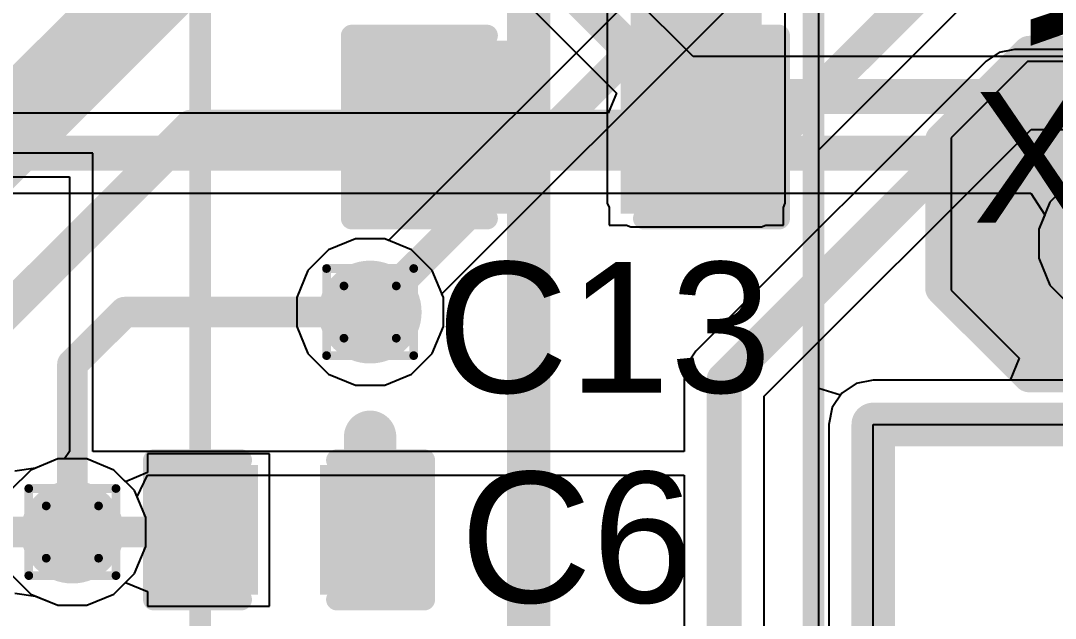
# Model space of a CAD drawing. Header units: inches. Extents: x -11 to 5433, y -4 to 5447.
# Drawn here: x 31.54 to 37.57, y 19.36 to 22.85 of the extents above; entities that cross this region are included whole.
import ezdxf

# ---------------------------------------------------------------- set-up
doc = ezdxf.new("R2010")
doc.units = ezdxf.units.IN
for name, color, linetype in [('Board_outline', 216, 'Continuous'), ('Bottom Layer', 5, 'Continuous'), ('Bottom Overlay', 54, 'Continuous'), ('Bottom Paste', 16, 'Continuous'), ('Bottom Solder', 6, 'Continuous'), ('Dimensions', 6, 'Continuous'), ('Drill Drawing', 1, 'Continuous'), ('Ground', 16, 'Continuous'), ('Mechanical 4', 56, 'Continuous'), ('Multi-Layer', 9, 'Continuous'), ('Power', 76, 'Continuous'), ('Top Layer', 1, 'Continuous'), ('Top Overlay', 2, 'Continuous'), ('Top Paste', 8, 'Continuous'), ('Top Solder', 216, 'Continuous'), ('Via Holes', 16, 'Continuous')]:
    doc.layers.add(name, color=color, linetype=linetype)
doc.styles.add('Arial', font='', dxfattribs={"height": 0.2})
doc.styles.add('Arial_Bold', font='', dxfattribs={"height": 0.2})
doc.styles.get('Arial').set_extended_font_data('Arial')
doc.styles.get('Arial_Bold').set_extended_font_data('Arial', bold=True)

# ---------------------------------------------------------------- blocks, each defined once
blk = doc.blocks.new('BL_R8812AF1_B_23')
at = {"layer": 'Bottom Overlay'}
blk.add_lwpolyline([(13.5, 8.9, 0.127, 0.127, 0), (-13.5, 8.9, 0.127, 0.127, 0)], format="xyseb", dxfattribs=at)
blk = doc.blocks.new('C___0603_40')
at = {"layer": 'Top Layer'}
for points in [[(-0.381, 0.4445), (-0.381, -0.4445), (-1.143, -0.4445), (-1.143, 0.4445)], [(1.143, 0.4445), (1.143, -0.4445), (0.381, -0.4445), (0.381, 0.4445)]]:
    blk.add_hatch(color=1, dxfattribs=at).paths.add_polyline_path(points)
at = {"layer": 'Top Paste'}
for points in [[(-0.381, 0.4445), (-0.381, -0.4445), (-1.143, -0.4445), (-1.143, 0.4445)], [(1.143, 0.4445), (1.143, -0.4445), (0.381, -0.4445), (0.381, 0.4445)]]:
    blk.add_hatch(color=8, dxfattribs=at).paths.add_polyline_path(points)
at = {"layer": 'Top Solder'}
for points in [[(-0.321, 0.5045), (-0.321, -0.5045), (-1.203, -0.5045), (-1.203, 0.5045)], [(1.203, 0.5045), (1.203, -0.5045), (0.321, -0.5045), (0.321, 0.5045)]]:
    blk.add_hatch(color=216, dxfattribs=at).paths.add_polyline_path(points)
at = {"layer": 'Top Overlay'}
for points in [[(-1.2446, -0.5334, 0.127, 0.127, 0), (-1.2446, 0.5334, 0.127, 0.127, 0)], [(-1.2446, 0.5334, 0.127, 0.127, 0), (-0.4572, 0.5334, 0.127, 0.127, 0)], [(0.4572, 0.5334, 0.127, 0.127, 0), (1.2446, 0.5334, 0.127, 0.127, 0)], [(1.2446, -0.5334, 0.127, 0.127, 0), (1.2446, 0.5334, 0.127, 0.127, 0)], [(-1.2446, -0.5334, 0.127, 0.127, 0), (-0.4572, -0.5334, 0.127, 0.127, 0)], [(0.4572, -0.5334, 0.127, 0.127, 0), (1.2446, -0.5334, 0.127, 0.127, 0)]]:
    blk.add_lwpolyline(points, format="xyseb", dxfattribs=at)
for points in [[(-1.2764, 0.5334, 0.0635, 0.0635, 1), (-1.2128, 0.5334, 0.0635, 0.0635, 1)], [(-1.2764, 0.5334, 0.0635, 0.0635, 1), (-1.2128, 0.5334, 0.0635, 0.0635, 1)], [(-0.4889, 0.5334, 0.0635, 0.0635, 1), (-0.4254, 0.5334, 0.0635, 0.0635, 1)], [(0.4254, 0.5334, 0.0635, 0.0635, 1), (0.4889, 0.5334, 0.0635, 0.0635, 1)], [(1.2128, 0.5334, 0.0635, 0.0635, 1), (1.2764, 0.5334, 0.0635, 0.0635, 1)], [(1.2128, 0.5334, 0.0635, 0.0635, 1), (1.2764, 0.5334, 0.0635, 0.0635, 1)], [(-1.2764, -0.5334, 0.0635, 0.0635, 1), (-1.2128, -0.5334, 0.0635, 0.0635, 1)], [(-1.2764, -0.5334, 0.0635, 0.0635, 1), (-1.2128, -0.5334, 0.0635, 0.0635, 1)], [(-0.4889, -0.5334, 0.0635, 0.0635, 1), (-0.4254, -0.5334, 0.0635, 0.0635, 1)], [(0.4254, -0.5334, 0.0635, 0.0635, 1), (0.4889, -0.5334, 0.0635, 0.0635, 1)], [(1.2128, -0.5334, 0.0635, 0.0635, 1), (1.2764, -0.5334, 0.0635, 0.0635, 1)], [(1.2128, -0.5334, 0.0635, 0.0635, 1), (1.2764, -0.5334, 0.0635, 0.0635, 1)]]:
    blk.add_lwpolyline(points, format="xyseb", close=True, dxfattribs=at)
blk = doc.blocks.new('T__________B_135')
at = {"layer": 'Bottom Layer'}
blk.add_hatch(color=5, dxfattribs=at).paths.add_polyline_path([(0.381, 0.762), (-0.381, 0.762), (-0.762, 0.381), (-0.762, -0.381), (-0.381, -0.762), (0.381, -0.762), (0.762, -0.381), (0.762, 0.381)])
at = {"layer": 'Bottom Paste'}
blk.add_hatch(color=16, dxfattribs=at).paths.add_polyline_path([(0.381, 0.762), (-0.381, 0.762), (-0.762, 0.381), (-0.762, -0.381), (-0.381, -0.762), (0.381, -0.762), (0.762, -0.381), (0.762, 0.381)])
at = {"layer": 'Bottom Solder'}
blk.add_hatch(color=6, dxfattribs=at).paths.add_polyline_path([(0.4318, 0.8636), (-0.4318, 0.8636), (-0.8636, 0.4318), (-0.8636, -0.4318), (-0.4318, -0.8636), (0.4318, -0.8636), (0.8636, -0.4318), (0.8636, 0.4318)])
at = {"layer": 'Bottom Overlay'}
for points in [[(-0.9398, 0.4318, 0.2, 0.2, 0), (-0.4318, 0.9398, 0.2, 0.2, 0)], [(0.4318, 0.9398, 0.2, 0.2, 0), (-0.4318, 0.9398, 0.2, 0.2, 0)], [(0.9398, 0.4318, 0.2, 0.2, 0), (0.4318, 0.9398, 0.2, 0.2, 0)], [(-0.9398, -0.4318, 0.2, 0.2, 0), (-0.9398, 0.4318, 0.2, 0.2, 0)], [(0.9398, -0.4318, 0.2, 0.2, 0), (0.9398, 0.4318, 0.2, 0.2, 0)], [(-0.4318, -0.9398, 0.2, 0.2, 0), (-0.9398, -0.4318, 0.2, 0.2, 0)], [(0.4318, -0.9398, 0.2, 0.2, 0), (0.9398, -0.4318, 0.2, 0.2, 0)], [(0.4318, -0.9398, 0.2, 0.2, 0), (-0.4318, -0.9398, 0.2, 0.2, 0)]]:
    blk.add_lwpolyline(points, format="xyseb", dxfattribs=at)
for points in [[(-0.4818, 0.9398, 0.1, 0.1, 1), (-0.3818, 0.9398, 0.1, 0.1, 1)], [(-0.4818, 0.9398, 0.1, 0.1, 1), (-0.3818, 0.9398, 0.1, 0.1, 1)], [(0.3818, 0.9398, 0.1, 0.1, 1), (0.4818, 0.9398, 0.1, 0.1, 1)], [(0.3818, 0.9398, 0.1, 0.1, 1), (0.4818, 0.9398, 0.1, 0.1, 1)], [(-0.9898, 0.4318, 0.1, 0.1, 1), (-0.8898, 0.4318, 0.1, 0.1, 1)], [(-0.9898, 0.4318, 0.1, 0.1, 1), (-0.8898, 0.4318, 0.1, 0.1, 1)], [(0.8898, 0.4318, 0.1, 0.1, 1), (0.9898, 0.4318, 0.1, 0.1, 1)], [(0.8898, 0.4318, 0.1, 0.1, 1), (0.9898, 0.4318, 0.1, 0.1, 1)], [(-0.9898, -0.4318, 0.1, 0.1, 1), (-0.8898, -0.4318, 0.1, 0.1, 1)], [(-0.9898, -0.4318, 0.1, 0.1, 1), (-0.8898, -0.4318, 0.1, 0.1, 1)], [(0.8898, -0.4318, 0.1, 0.1, 1), (0.9898, -0.4318, 0.1, 0.1, 1)], [(0.8898, -0.4318, 0.1, 0.1, 1), (0.9898, -0.4318, 0.1, 0.1, 1)], [(-0.4818, -0.9398, 0.1, 0.1, 1), (-0.3818, -0.9398, 0.1, 0.1, 1)], [(-0.4818, -0.9398, 0.1, 0.1, 1), (-0.3818, -0.9398, 0.1, 0.1, 1)], [(0.3818, -0.9398, 0.1, 0.1, 1), (0.4818, -0.9398, 0.1, 0.1, 1)], [(0.3818, -0.9398, 0.1, 0.1, 1), (0.4818, -0.9398, 0.1, 0.1, 1)]]:
    blk.add_lwpolyline(points, format="xyseb", close=True, dxfattribs=at)
blk = doc.blocks.new('C___0402_223')
at = {"layer": 'Top Layer'}
for points in [[(-0.6985, -0.3175), (-0.6985, 0.3175), (-0.2413, 0.3175), (-0.2413, -0.3175)], [(0.2413, -0.3175), (0.2413, 0.3175), (0.6985, 0.3175), (0.6985, -0.3175)]]:
    blk.add_hatch(color=1, dxfattribs=at).paths.add_polyline_path(points)
at = {"layer": 'Top Paste'}
for points in [[(-0.6985, -0.3175), (-0.6985, 0.3175), (-0.2413, 0.3175), (-0.2413, -0.3175)], [(0.2413, -0.3175), (0.2413, 0.3175), (0.6985, 0.3175), (0.6985, -0.3175)]]:
    blk.add_hatch(color=8, dxfattribs=at).paths.add_polyline_path(points)
at = {"layer": 'Top Solder'}
for points in [[(-0.7585, -0.3775), (-0.7585, 0.3775), (-0.1813, 0.3775), (-0.1813, -0.3775)], [(0.1813, -0.3775), (0.1813, 0.3775), (0.7585, 0.3775), (0.7585, -0.3775)]]:
    blk.add_hatch(color=216, dxfattribs=at).paths.add_polyline_path(points)
at = {"layer": 'Top Overlay'}
for points in [[(-0.2794, 0.4064, 0.127, 0.127, 0), (-0.7874, 0.4064, 0.127, 0.127, 0)], [(-0.7874, 0.4064, 0.127, 0.127, 0), (-0.7874, -0.4064, 0.127, 0.127, 0)], [(0.7874, 0.4064, 0.127, 0.127, 0), (0.2794, 0.4064, 0.127, 0.127, 0)], [(0.7874, 0.4064, 0.127, 0.127, 0), (0.7874, -0.4064, 0.127, 0.127, 0)], [(-0.2794, -0.4064, 0.127, 0.127, 0), (-0.7874, -0.4064, 0.127, 0.127, 0)], [(0.7874, -0.4064, 0.127, 0.127, 0), (0.2794, -0.4064, 0.127, 0.127, 0)]]:
    blk.add_lwpolyline(points, format="xyseb", dxfattribs=at)
for points in [[(-0.8191, 0.4064, 0.0635, 0.0635, 1), (-0.7556, 0.4064, 0.0635, 0.0635, 1)], [(-0.8191, 0.4064, 0.0635, 0.0635, 1), (-0.7556, 0.4064, 0.0635, 0.0635, 1)], [(-0.3111, 0.4064, 0.0635, 0.0635, 1), (-0.2477, 0.4064, 0.0635, 0.0635, 1)], [(0.2477, 0.4064, 0.0635, 0.0635, 1), (0.3111, 0.4064, 0.0635, 0.0635, 1)], [(0.7556, 0.4064, 0.0635, 0.0635, 1), (0.8191, 0.4064, 0.0635, 0.0635, 1)], [(0.7556, 0.4064, 0.0635, 0.0635, 1), (0.8191, 0.4064, 0.0635, 0.0635, 1)], [(-0.8191, -0.4064, 0.0635, 0.0635, 1), (-0.7556, -0.4064, 0.0635, 0.0635, 1)], [(-0.8191, -0.4064, 0.0635, 0.0635, 1), (-0.7556, -0.4064, 0.0635, 0.0635, 1)], [(-0.3111, -0.4064, 0.0635, 0.0635, 1), (-0.2477, -0.4064, 0.0635, 0.0635, 1)], [(0.2477, -0.4064, 0.0635, 0.0635, 1), (0.3111, -0.4064, 0.0635, 0.0635, 1)], [(0.7556, -0.4064, 0.0635, 0.0635, 1), (0.8191, -0.4064, 0.0635, 0.0635, 1)], [(0.7556, -0.4064, 0.0635, 0.0635, 1), (0.8191, -0.4064, 0.0635, 0.0635, 1)]]:
    blk.add_lwpolyline(points, format="xyseb", close=True, dxfattribs=at)

msp = doc.modelspace()

# ---------------------------------------------------------------- hatches: boundary and pattern name
at = {"layer": 'Bottom Layer'}
h = msp.add_hatch(color=5, dxfattribs=at)
edge = h.paths.add_edge_path()
edge.add_arc((33.5735, 21.1455), 0.3, 0, 360)
h = msp.add_hatch(color=5, dxfattribs=at)
edge = h.paths.add_edge_path()
edge.add_arc((31.8387, 19.8623), 0.3, 0, 360)
at = {"layer": 'Ground'}
h = msp.add_hatch(color=16, dxfattribs=at)
edge = h.paths.add_edge_path()
edge.add_arc((33.5735, 21.1455), 0.3, 0, 360)
h = msp.add_hatch(color=16, dxfattribs=at)
edge = h.paths.add_edge_path()
edge.add_arc((31.8387, 19.8623), 0.3, 0, 360)
at = {"layer": 'Power'}
h = msp.add_hatch(color=76, dxfattribs=at)
edge = h.paths.add_edge_path()
edge.add_arc((33.5735, 21.1455), 0.3, 0, 360)
h = msp.add_hatch(color=76, dxfattribs=at)
edge = h.paths.add_edge_path()
edge.add_arc((31.8387, 19.8623), 0.3, 0, 360)
at = {"layer": 'Top Layer'}
msp.add_hatch(color=1, dxfattribs=at).paths.add_polyline_path([(35.0925, 21.78), (35.8545, 21.78), (35.8545, 25.1834), (35.0925, 25.1834)])
h = msp.add_hatch(color=1, dxfattribs=at)
edge = h.paths.add_edge_path()
edge.add_arc((33.5735, 21.1455), 0.3, 0, 360)
h = msp.add_hatch(color=1, dxfattribs=at)
edge = h.paths.add_edge_path()
edge.add_arc((31.8387, 19.8623), 0.3, 0, 360)
at = {"layer": 'Via Holes'}
h = msp.add_hatch(color=7, dxfattribs=at)
edge = h.paths.add_edge_path()
edge.add_arc((33.5735, 21.1455), 0.15, 0, 360)
h = msp.add_hatch(color=7, dxfattribs=at)
edge = h.paths.add_edge_path()
edge.add_arc((31.8387, 19.8623), 0.15, 0, 360)

# ---------------------------------------------------------------- linework, layer by layer
at = {"layer": 'Board_outline'}
for points in [[(36.5052, 3.49, 0.254, 0.254, 0), (36.5052, 20.49, 0.254, 0.254, 0)], [(36.5052, 20.49, 0.254, 0.254, 0), (53.5052, 20.49, 0.254, 0.254, 0)]]:
    msp.add_lwpolyline(points, format="xyseb", dxfattribs=at)
msp.add_lwpolyline([(36.4417, 20.49, 0.127, 0.127, 1), (36.5687, 20.49, 0.127, 0.127, 1)], format="xyseb", close=True, dxfattribs=at)
msp.add_lwpolyline([(36.4417, 20.49, 0.127, 0.127, 1), (36.5687, 20.49, 0.127, 0.127, 1)], format="xyseb", close=True, dxfattribs=at)
at = {"layer": 'Bottom Layer'}
for p, q in [((36.1875, 6.7611), (36.1875, 31.8658)), ((36.1875, 22.0922), (38.5669, 24.4717)), ((37.4028, 22.606), (36.9583, 22.1615)), ((38.2918, 22.606), (37.4028, 22.606)), ((36.9583, 22.1615), (36.9583, 21.2725)), ((36.1875, 20.7002), (36.1875, 22.0922)), ((36.9583, 21.2725), (37.3549, 20.8759)), ((37.3549, 20.8759), (37.3023, 20.7489)), ((36.5052, 20.7489), (36.4061, 20.7292)), ((37.3023, 20.7489), (36.5052, 20.7489)), ((36.3145, 20.6617), (36.1875, 20.7002)), ((36.4061, 20.7292), (36.3221, 20.6731)), ((36.3221, 20.6731), (36.3145, 20.6617))]:
    msp.add_line(p, q, dxfattribs=at)
for points in [[(31.0515, 21.7843, 0.508, 0.508, 0), (37.4663, 28.1991, 0.508, 0.508, 0)], [(35.9901, 22.2245, 0.2032, 0.2032, 0), (38.4341, 24.6685, 0.2032, 0.2032, 0)], [(31.6992, 21.3915, 0.2032, 0.2032, 0), (32.5321, 22.2245, 0.2032, 0.2032, 0)], [(32.5321, 22.2245, 0.2032, 0.2032, 0), (35.9901, 22.2245, 0.2032, 0.2032, 0)], [(30.5229, 20.2153, 0.2032, 0.2032, 0), (31.6992, 21.3915, 0.2032, 0.2032, 0)], [(31.6992, 21.3915, 0.2032, 0.2032, 0), (31.6992, 21.3915, 0.2032, 0.2032, 0)], [(31.8387, 20.8405, 0.1778, 0.1778, 0), (32.1437, 21.1455, 0.1778, 0.1778, 0)], [(32.1437, 21.1455, 0.1778, 0.1778, 0), (33.5735, 21.1455, 0.1778, 0.1778, 0)], [(31.8387, 19.8623, 0.1778, 0.1778, 0), (31.8387, 20.8405, 0.1778, 0.1778, 0)]]:
    msp.add_lwpolyline(points, format="xyseb", dxfattribs=at)
for points in [[(32.4813, 22.2245, 0.1016, 0.1016, 1), (32.5829, 22.2245, 0.1016, 0.1016, 1)], [(32.4813, 22.2245, 0.1016, 0.1016, 1), (32.5829, 22.2245, 0.1016, 0.1016, 1)], [(35.9393, 22.2245, 0.1016, 0.1016, 1), (36.0409, 22.2245, 0.1016, 0.1016, 1)], [(35.9393, 22.2245, 0.1016, 0.1016, 1), (36.0409, 22.2245, 0.1016, 0.1016, 1)], [(31.6484, 21.3915, 0.1016, 0.1016, 1), (31.75, 21.3915, 0.1016, 0.1016, 1)], [(31.6484, 21.3915, 0.1016, 0.1016, 1), (31.75, 21.3915, 0.1016, 0.1016, 1)], [(31.6484, 21.3915, 0.1016, 0.1016, 1), (31.75, 21.3915, 0.1016, 0.1016, 1)], [(31.6484, 21.3915, 0.1016, 0.1016, 1), (31.75, 21.3915, 0.1016, 0.1016, 1)], [(32.0992, 21.1455, 0.0889, 0.0889, 1), (32.1882, 21.1455, 0.0889, 0.0889, 1)], [(32.0992, 21.1455, 0.0889, 0.0889, 1), (32.1882, 21.1455, 0.0889, 0.0889, 1)], [(33.5291, 21.1455, 0.0889, 0.0889, 1), (33.618, 21.1455, 0.0889, 0.0889, 1)], [(31.7943, 20.8405, 0.0889, 0.0889, 1), (31.8832, 20.8405, 0.0889, 0.0889, 1)], [(31.7943, 20.8405, 0.0889, 0.0889, 1), (31.8832, 20.8405, 0.0889, 0.0889, 1)], [(31.7943, 19.8623, 0.0889, 0.0889, 1), (31.8832, 19.8623, 0.0889, 0.0889, 1)]]:
    msp.add_lwpolyline(points, format="xyseb", close=True, dxfattribs=at)
at = {"layer": 'Dimensions'}
msp.add_lwpolyline([(32.5832, 0.9965, 0.127, 0.127, 0), (32.5832, 29.995, 0.127, 0.127, 0)], format="xyseb", dxfattribs=at)
at = {"layer": 'Drill Drawing'}
for points in [[(33.3195, 21.3995, 0.0508, 0.0508, 0), (33.8275, 21.3995, 0.0508, 0.0508, 0)], [(33.3195, 20.8915, 0.0508, 0.0508, 0), (33.3195, 21.3995, 0.0508, 0.0508, 0)], [(33.8275, 20.8915, 0.0508, 0.0508, 0), (33.8275, 21.3995, 0.0508, 0.0508, 0)], [(33.4211, 21.2979, 0.0508, 0.0508, 0), (33.7259, 21.2979, 0.0508, 0.0508, 0)], [(33.4211, 20.9931, 0.0508, 0.0508, 0), (33.4211, 21.2979, 0.0508, 0.0508, 0)], [(33.7259, 20.9931, 0.0508, 0.0508, 0), (33.7259, 21.2979, 0.0508, 0.0508, 0)], [(33.4211, 20.9931, 0.0508, 0.0508, 0), (33.7259, 20.9931, 0.0508, 0.0508, 0)], [(33.3195, 20.8915, 0.0508, 0.0508, 0), (33.8275, 20.8915, 0.0508, 0.0508, 0)], [(31.5847, 20.1163, 0.0508, 0.0508, 0), (32.0927, 20.1163, 0.0508, 0.0508, 0)], [(31.5847, 19.6083, 0.0508, 0.0508, 0), (31.5847, 20.1163, 0.0508, 0.0508, 0)], [(32.0927, 19.6083, 0.0508, 0.0508, 0), (32.0927, 20.1163, 0.0508, 0.0508, 0)], [(31.6863, 20.0147, 0.0508, 0.0508, 0), (31.9911, 20.0147, 0.0508, 0.0508, 0)], [(31.6863, 19.7099, 0.0508, 0.0508, 0), (31.6863, 20.0147, 0.0508, 0.0508, 0)], [(31.9911, 19.7099, 0.0508, 0.0508, 0), (31.9911, 20.0147, 0.0508, 0.0508, 0)], [(31.6863, 19.7099, 0.0508, 0.0508, 0), (31.9911, 19.7099, 0.0508, 0.0508, 0)], [(31.5847, 19.6083, 0.0508, 0.0508, 0), (32.0927, 19.6083, 0.0508, 0.0508, 0)]]:
    msp.add_lwpolyline(points, format="xyseb", dxfattribs=at)
for points in [[(33.3068, 21.3995, 0.0254, 0.0254, 1), (33.3322, 21.3995, 0.0254, 0.0254, 1)], [(33.3068, 21.3995, 0.0254, 0.0254, 1), (33.3322, 21.3995, 0.0254, 0.0254, 1)], [(33.8148, 21.3995, 0.0254, 0.0254, 1), (33.8402, 21.3995, 0.0254, 0.0254, 1)], [(33.8148, 21.3995, 0.0254, 0.0254, 1), (33.8402, 21.3995, 0.0254, 0.0254, 1)], [(33.4084, 21.2979, 0.0254, 0.0254, 1), (33.4338, 21.2979, 0.0254, 0.0254, 1)], [(33.4084, 21.2979, 0.0254, 0.0254, 1), (33.4338, 21.2979, 0.0254, 0.0254, 1)], [(33.7132, 21.2979, 0.0254, 0.0254, 1), (33.7386, 21.2979, 0.0254, 0.0254, 1)], [(33.7132, 21.2979, 0.0254, 0.0254, 1), (33.7386, 21.2979, 0.0254, 0.0254, 1)], [(33.4084, 20.9931, 0.0254, 0.0254, 1), (33.4338, 20.9931, 0.0254, 0.0254, 1)], [(33.4084, 20.9931, 0.0254, 0.0254, 1), (33.4338, 20.9931, 0.0254, 0.0254, 1)], [(33.7132, 20.9931, 0.0254, 0.0254, 1), (33.7386, 20.9931, 0.0254, 0.0254, 1)], [(33.7132, 20.9931, 0.0254, 0.0254, 1), (33.7386, 20.9931, 0.0254, 0.0254, 1)], [(33.3068, 20.8915, 0.0254, 0.0254, 1), (33.3322, 20.8915, 0.0254, 0.0254, 1)], [(33.3068, 20.8915, 0.0254, 0.0254, 1), (33.3322, 20.8915, 0.0254, 0.0254, 1)], [(33.8148, 20.8915, 0.0254, 0.0254, 1), (33.8402, 20.8915, 0.0254, 0.0254, 1)], [(33.8148, 20.8915, 0.0254, 0.0254, 1), (33.8402, 20.8915, 0.0254, 0.0254, 1)], [(31.572, 20.1163, 0.0254, 0.0254, 1), (31.5974, 20.1163, 0.0254, 0.0254, 1)], [(31.572, 20.1163, 0.0254, 0.0254, 1), (31.5974, 20.1163, 0.0254, 0.0254, 1)], [(32.08, 20.1163, 0.0254, 0.0254, 1), (32.1054, 20.1163, 0.0254, 0.0254, 1)], [(32.08, 20.1163, 0.0254, 0.0254, 1), (32.1054, 20.1163, 0.0254, 0.0254, 1)], [(31.6736, 20.0147, 0.0254, 0.0254, 1), (31.699, 20.0147, 0.0254, 0.0254, 1)], [(31.6736, 20.0147, 0.0254, 0.0254, 1), (31.699, 20.0147, 0.0254, 0.0254, 1)], [(31.9784, 20.0147, 0.0254, 0.0254, 1), (32.0038, 20.0147, 0.0254, 0.0254, 1)], [(31.9784, 20.0147, 0.0254, 0.0254, 1), (32.0038, 20.0147, 0.0254, 0.0254, 1)], [(31.6736, 19.7099, 0.0254, 0.0254, 1), (31.699, 19.7099, 0.0254, 0.0254, 1)], [(31.6736, 19.7099, 0.0254, 0.0254, 1), (31.699, 19.7099, 0.0254, 0.0254, 1)], [(31.9784, 19.7099, 0.0254, 0.0254, 1), (32.0038, 19.7099, 0.0254, 0.0254, 1)], [(31.9784, 19.7099, 0.0254, 0.0254, 1), (32.0038, 19.7099, 0.0254, 0.0254, 1)], [(31.572, 19.6083, 0.0254, 0.0254, 1), (31.5974, 19.6083, 0.0254, 0.0254, 1)], [(31.572, 19.6083, 0.0254, 0.0254, 1), (31.5974, 19.6083, 0.0254, 0.0254, 1)], [(32.08, 19.6083, 0.0254, 0.0254, 1), (32.1054, 19.6083, 0.0254, 0.0254, 1)], [(32.08, 19.6083, 0.0254, 0.0254, 1), (32.1054, 19.6083, 0.0254, 0.0254, 1)]]:
    msp.add_lwpolyline(points, format="xyseb", close=True, dxfattribs=at)
at = {"layer": 'Ground'}
for p, q in [((35.4558, 22.6359), (33.7865, 24.3052)), ((33.3886, 24.0438), (35.0094, 22.423)), ((41.5253, 22.6359), (35.4558, 22.6359)), ((35.0094, 22.423), (34.9608, 22.3057)), ((34.9608, 22.3057), (27.4332, 22.3057)), ((31.4733, 21.8395), (37.4225, 21.8395)), ((37.4225, 21.8395), (37.5044, 21.7125)), ((37.5044, 21.7125), (37.4698, 21.6289)), ((37.4698, 21.6289), (37.4698, 21.4591)), ((33.4886, 21.5725), (33.3316, 21.5075)), ((33.6584, 21.5725), (33.4886, 21.5725)), ((33.8154, 21.5075), (33.6584, 21.5725)), ((33.3316, 21.5075), (33.2115, 21.3874)), ((33.9355, 21.3874), (33.8154, 21.5075)), ((37.4698, 21.4591), (37.5348, 21.3021)), ((33.2115, 21.3874), (33.1465, 21.2304)), ((34.0005, 21.2304), (33.9355, 21.3874)), ((37.5348, 21.3021), (37.6549, 21.182)), ((33.1465, 21.2304), (33.1465, 21.0606)), ((34.0005, 21.0606), (34.0005, 21.2304)), ((33.1465, 21.0606), (33.2115, 20.9036)), ((33.9355, 20.9036), (34.0005, 21.0606)), ((33.2115, 20.9036), (33.3316, 20.7835)), ((33.8154, 20.7835), (33.9355, 20.9036)), ((33.3316, 20.7835), (33.4886, 20.7185)), ((33.6584, 20.7185), (33.8154, 20.7835)), ((36.5052, 20.7489), (36.4061, 20.7292)), ((50.6766, 20.7489), (36.5052, 20.7489)), ((33.4886, 20.7185), (33.6584, 20.7185)), ((36.4061, 20.7292), (36.3221, 20.6731)), ((36.3221, 20.6731), (36.2659, 20.5891)), ((36.2659, 20.5891), (36.2462, 20.49)), ((36.2462, 20.49), (36.2462, 9.0304)), ((31.7538, 20.2893), (31.5968, 20.2242)), ((31.9237, 20.2893), (31.7538, 20.2893)), ((32.0806, 20.2242), (31.9237, 20.2893)), ((31.5968, 20.2242), (31.4767, 20.1041)), ((32.2007, 20.1041), (32.0806, 20.2242)), ((32.2657, 19.9472), (32.2007, 20.1041)), ((32.2657, 19.7773), (32.2657, 19.9472)), ((32.2007, 19.6204), (32.2657, 19.7773)), ((31.4767, 19.6204), (31.5968, 19.5003)), ((32.0806, 19.5003), (32.2007, 19.6204)), ((31.5968, 19.5003), (31.7538, 19.4353)), ((31.9237, 19.4353), (32.0806, 19.5003)), ((31.7538, 19.4353), (31.9237, 19.4353))]:
    msp.add_line(p, q, dxfattribs=at)
for points in [[(33.5534, 24.2086, 0.2032, 0.2032, 0), (35.3592, 22.4028, 0.2032, 0.2032, 0)], [(35.3592, 22.4028, 0.2032, 0.2032, 0), (44.577, 22.4028, 0.2032, 0.2032, 0)], [(27.4332, 22.0726, 0.2032, 0.2032, 0), (45.1212, 22.0726, 0.2032, 0.2032, 0)]]:
    msp.add_lwpolyline(points, format="xyseb", dxfattribs=at)
msp.add_lwpolyline([(35.3084, 22.4028, 0.1016, 0.1016, 1), (35.41, 22.4028, 0.1016, 0.1016, 1)], format="xyseb", close=True, dxfattribs=at)
msp.add_lwpolyline([(35.3084, 22.4028, 0.1016, 0.1016, 1), (35.41, 22.4028, 0.1016, 0.1016, 1)], format="xyseb", close=True, dxfattribs=at)
at = {"layer": 'Mechanical 4'}
msp.add_lwpolyline([(34.4972, 11.5, 0.254, 0.254, 0), (34.4972, 28.5, 0.254, 0.254, 0)], format="xyseb", dxfattribs=at)
at = {"layer": 'Multi-Layer'}
for p, q in [((36.5052, 3.49), (36.5052, 20.49)), ((36.5052, 20.49), (53.5052, 20.49))]:
    msp.add_line(p, q, dxfattribs=at)
at = {"layer": 'Power'}
for p, q in [((42.2673, 30.1506), (33.6802, 21.5635)), ((33.9915, 21.2522), (42.5142, 29.7749)), ((37.3278, 22.6765), (37.2386, 22.6587)), ((38.1612, 22.6765), (37.3278, 22.6765)), ((37.163, 22.6082), (35.4714, 20.9166)), ((37.2386, 22.6587), (37.163, 22.6082)), ((35.8693, 20.6553), (37.4243, 22.2103)), ((37.4243, 22.2103), (45.492, 22.2103)), ((31.9585, 22.0726), (21.2937, 22.0726)), ((31.9585, 20.3322), (31.9585, 22.0726)), ((30.2975, 21.9351), (31.8211, 21.9351)), ((31.8211, 21.9351), (31.8211, 20.3322)), ((37.6549, 21.906), (37.5348, 21.7859)), ((37.5348, 21.7859), (37.4698, 21.6289)), ((37.4698, 21.6289), (37.4698, 21.4591)), ((33.4886, 21.5725), (33.3316, 21.5075)), ((33.6584, 21.5725), (33.4886, 21.5725)), ((33.6802, 21.5635), (33.6584, 21.5725)), ((33.3316, 21.5075), (33.2115, 21.3874)), ((37.4698, 21.4591), (37.5348, 21.3021)), ((33.2115, 21.3874), (33.1465, 21.2304)), ((37.5348, 21.3021), (37.6549, 21.182)), ((33.1465, 21.2304), (33.1465, 21.0606)), ((34.0005, 21.2304), (33.9915, 21.2522)), ((34.0005, 21.0606), (34.0005, 21.2304)), ((33.1465, 21.0606), (33.2115, 20.9036)), ((33.9355, 20.9036), (34.0005, 21.0606)), ((33.2115, 20.9036), (33.3316, 20.7835)), ((33.8154, 20.7835), (33.9355, 20.9036)), ((35.4714, 20.9166), (35.4209, 20.841)), ((35.4209, 20.841), (35.4031, 20.7518)), ((33.3316, 20.7835), (33.4886, 20.7185)), ((33.6584, 20.7185), (33.8154, 20.7835)), ((35.4031, 20.7518), (35.4031, 20.3322)), ((36.5052, 20.7489), (36.4061, 20.7292)), ((49.7032, 20.7489), (36.5052, 20.7489)), ((33.4886, 20.7185), (33.6584, 20.7185)), ((36.4061, 20.7292), (36.3221, 20.6731)), ((35.8693, 7.7195), (35.8693, 20.6553)), ((36.3221, 20.6731), (36.2659, 20.5891)), ((36.2659, 20.5891), (36.2462, 20.49)), ((36.2462, 20.49), (36.2462, 3.49)), ((31.8211, 20.3322), (31.7924, 20.2893)), ((35.4031, 20.3322), (31.9585, 20.3322)), ((31.7538, 20.2893), (31.5968, 20.2242)), ((31.7924, 20.2893), (31.7538, 20.2893)), ((31.5968, 20.2242), (31.4767, 20.1041)), ((32.2158, 20.0677), (32.2761, 20.1947)), ((32.2761, 20.1947), (35.4031, 20.1947)), ((35.4031, 20.1947), (35.4031, 7.8161)), ((32.2657, 19.9472), (32.2158, 20.0677)), ((32.2657, 19.7773), (32.2657, 19.9472)), ((32.2007, 19.6204), (32.2657, 19.7773)), ((31.4767, 19.6204), (31.5968, 19.5003)), ((32.0806, 19.5003), (32.2007, 19.6204)), ((31.5968, 19.5003), (31.7538, 19.4353)), ((31.9237, 19.4353), (32.0806, 19.5003)), ((31.7538, 19.4353), (31.9237, 19.4353))]:
    msp.add_line(p, q, dxfattribs=at)
for points in [[(33.5735, 21.1455, 0.1778, 0.1778, 0), (42.423, 29.995, 0.1778, 0.1778, 0)], [(35.6362, 20.7518, 0.2032, 0.2032, 0), (37.3278, 22.4434, 0.2032, 0.2032, 0)], [(37.3278, 22.4434, 0.2032, 0.2032, 0), (45.492, 22.4434, 0.2032, 0.2032, 0)], [(35.6362, 7.7195, 0.2032, 0.2032, 0), (35.6362, 20.7518, 0.2032, 0.2032, 0)]]:
    msp.add_lwpolyline(points, format="xyseb", dxfattribs=at)
for points in [[(37.277, 22.4434, 0.1016, 0.1016, 1), (37.3786, 22.4434, 0.1016, 0.1016, 1)], [(37.277, 22.4434, 0.1016, 0.1016, 1), (37.3786, 22.4434, 0.1016, 0.1016, 1)], [(33.5291, 21.1455, 0.0889, 0.0889, 1), (33.618, 21.1455, 0.0889, 0.0889, 1)], [(35.5854, 20.7518, 0.1016, 0.1016, 1), (35.687, 20.7518, 0.1016, 0.1016, 1)], [(35.5854, 20.7518, 0.1016, 0.1016, 1), (35.687, 20.7518, 0.1016, 0.1016, 1)]]:
    msp.add_lwpolyline(points, format="xyseb", close=True, dxfattribs=at)
at = {"layer": 'Top Layer'}
for p, q in [((34.9551, 25.1834), (34.9551, 21.78)), ((35.992, 21.78), (35.992, 25.1834)), ((37.6549, 21.906), (37.5348, 21.7859)), ((34.9551, 21.78), (34.9655, 21.7547)), ((35.9815, 21.7547), (35.992, 21.78)), ((37.5348, 21.7859), (37.4698, 21.6289)), ((34.9655, 21.7547), (34.9655, 21.653)), ((35.9815, 21.653), (35.9815, 21.7547)), ((34.9655, 21.653), (35.0673, 21.653)), ((35.0673, 21.653), (35.0925, 21.6425)), ((35.0925, 21.6425), (35.8545, 21.6425)), ((35.8545, 21.6425), (35.8798, 21.653)), ((35.8798, 21.653), (35.9815, 21.653)), ((37.4698, 21.6289), (37.4698, 21.4591)), ((33.4886, 21.5725), (33.3316, 21.5075)), ((33.6584, 21.5725), (33.4886, 21.5725)), ((33.8154, 21.5075), (33.6584, 21.5725)), ((33.3316, 21.5075), (33.2115, 21.3874)), ((33.9355, 21.3874), (33.8154, 21.5075)), ((37.4698, 21.4591), (37.5348, 21.3021)), ((33.2115, 21.3874), (33.1465, 21.2304)), ((34.0005, 21.2304), (33.9355, 21.3874)), ((37.5348, 21.3021), (37.6549, 21.182)), ((33.1465, 21.2304), (33.1465, 21.0606)), ((34.0005, 21.0606), (34.0005, 21.2304)), ((33.1465, 21.0606), (33.2115, 20.9036)), ((33.9355, 20.9036), (34.0005, 21.0606)), ((33.2115, 20.9036), (33.3316, 20.7835)), ((33.8154, 20.7835), (33.9355, 20.9036)), ((33.3316, 20.7835), (33.4886, 20.7185)), ((33.6584, 20.7185), (33.8154, 20.7835)), ((36.5052, 20.7489), (36.4061, 20.7292)), ((50.6766, 20.7489), (36.5052, 20.7489)), ((33.4886, 20.7185), (33.6584, 20.7185)), ((36.4061, 20.7292), (36.3221, 20.6731)), ((36.3221, 20.6731), (36.2659, 20.5891)), ((36.2659, 20.5891), (36.2462, 20.49)), ((36.2462, 20.49), (36.2462, 3.49)), ((32.9868, 20.3195), (32.2756, 20.3195)), ((32.2756, 20.3195), (32.2756, 20.2088)), ((32.9868, 19.4305), (32.9868, 20.3195)), ((31.7538, 20.2893), (31.6232, 20.2352)), ((31.9237, 20.2893), (31.7538, 20.2893)), ((32.0806, 20.2242), (31.9237, 20.2893)), ((31.6232, 20.2352), (31.5034, 20.2179)), ((32.1486, 20.1562), (32.0806, 20.2242)), ((32.2756, 20.2088), (32.1486, 20.1562)), ((32.0806, 19.5003), (32.1486, 19.5683)), ((32.1486, 19.5683), (32.2756, 19.5157)), ((31.5034, 19.5067), (31.6232, 19.4893)), ((31.6232, 19.4893), (31.7538, 19.4353)), ((31.9237, 19.4353), (32.0806, 19.5003)), ((32.2756, 19.5157), (32.2756, 19.4305)), ((31.7538, 19.4353), (31.9237, 19.4353)), ((32.2756, 19.4305), (32.9868, 19.4305))]:
    msp.add_line(p, q, dxfattribs=at)
for points in [[(33.5735, 19.875, 0.3048, 0.3048, 0), (33.5735, 20.4185, 0.3048, 0.3048, 0)], [(32.6185, 19.8623, 0.1778, 0.1778, 0), (32.6312, 19.875, 0.1778, 0.1778, 0)], [(31.0589, 19.8623, 0.1778, 0.1778, 0), (31.8387, 19.8623, 0.1778, 0.1778, 0)], [(31.8387, 19.8623, 0.1778, 0.1778, 0), (32.6185, 19.8623, 0.1778, 0.1778, 0)]]:
    msp.add_lwpolyline(points, format="xyseb", dxfattribs=at)
for points in [[(33.4973, 20.4185, 0.1524, 0.1524, 1), (33.6497, 20.4185, 0.1524, 0.1524, 1)], [(33.4973, 19.875, 0.1524, 0.1524, 1), (33.6497, 19.875, 0.1524, 0.1524, 1)], [(32.5868, 19.875, 0.0889, 0.0889, 1), (32.6757, 19.875, 0.0889, 0.0889, 1)], [(31.7943, 19.8623, 0.0889, 0.0889, 1), (31.8832, 19.8623, 0.0889, 0.0889, 1)], [(31.7943, 19.8623, 0.0889, 0.0889, 1), (31.8832, 19.8623, 0.0889, 0.0889, 1)], [(32.5741, 19.8623, 0.0889, 0.0889, 1), (32.663, 19.8623, 0.0889, 0.0889, 1)], [(32.5741, 19.8623, 0.0889, 0.0889, 1), (32.663, 19.8623, 0.0889, 0.0889, 1)]]:
    msp.add_lwpolyline(points, format="xyseb", close=True, dxfattribs=at)

# ---------------------------------------------------------------- block references
for name, p, rotation in [('BL_R8812AF1_B_23', (27.2565, 19.4659), 270), ('T__________B_135', (37.8473, 21.717), 270), ('C___0402_223', (33.1011, 19.875), 180)]:
    msp.add_blockref(name, p, dxfattribs=dict(rotation=rotation))
msp.add_blockref('C___0603_40', (34.7115, 22.2245))

# ---------------------------------------------------------------- texts
at = {"layer": 'Bottom Overlay', "style": 'Arial_Bold', "text_generation_flag": 2}
msp.add_text('ADC0', height=0.762, rotation=270, dxfattribs=at).set_placement((37.4227, 22.6721))
at = {"layer": 'Top Overlay', "style": 'Arial'}
for s, p in [('X1', (37.0842, 21.6663)), ('C13', (33.9605, 20.6752)), ('C6', (34.097, 19.4508))]:
    msp.add_text(s, height=0.762, dxfattribs=at).set_placement(p)

doc.saveas('drawing.dxf')
